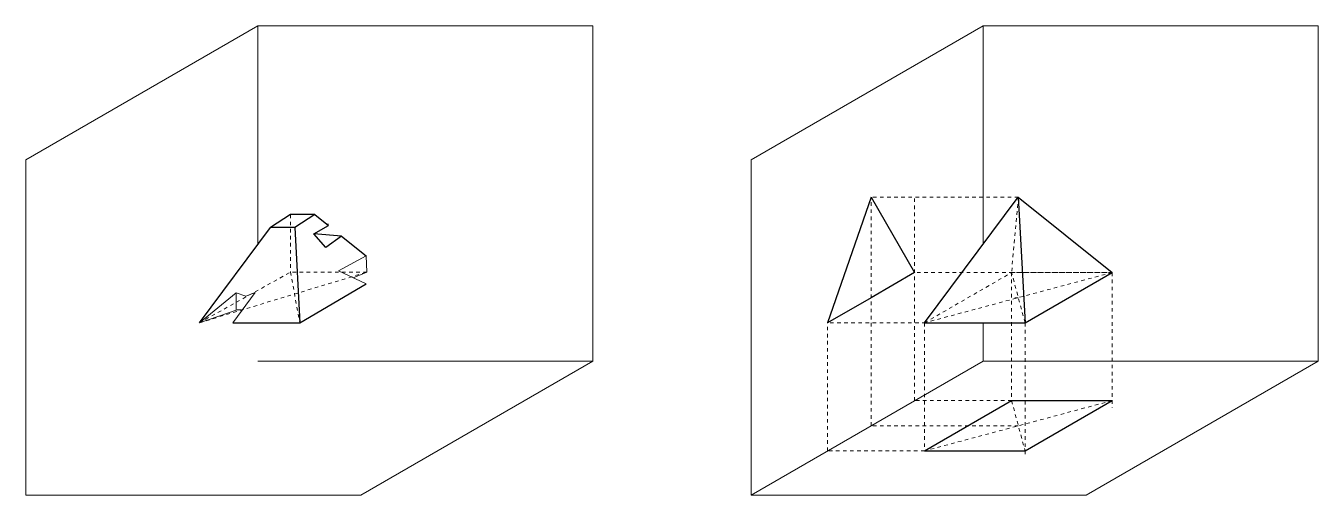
# Model space of a CAD drawing. Header units: centimetres. Extents: x 2035.9 to 2074.5, y 399.1 to 413.1.
import ezdxf

# ---------------------------------------------------------------- set-up
doc = ezdxf.new("R2010")
doc.units = ezdxf.units.CM
doc.header["$LTSCALE"] = 0.508
doc.linetypes.add('STYLE_01', pattern=[0.41664, 0.20828, -0.20836])
doc.layers.add('COTAS', color=50, linetype='Continuous', lineweight=5)

msp = doc.modelspace()

# ---------------------------------------------------------------- linework, layer by layer
at = {"layer": 'COTAS', "color": 3, "linetype": 'Continuous', "lineweight": 5}
for p, q in [((2042.837, 413.133), (2035.909, 409.133)), ((2042.837, 406.618), (2042.837, 413.133)), ((2042.837, 413.133), (2052.837, 413.133)), ((2052.837, 403.133), (2052.837, 413.133)), ((2064.484, 413.133), (2057.556, 409.133)), ((2064.484, 413.133), (2074.484, 413.133)), ((2064.484, 406.618), (2064.484, 413.133)), ((2074.484, 403.133), (2074.484, 413.133)), ((2035.909, 409.133), (2035.909, 399.133)), ((2057.556, 409.133), (2057.556, 399.133)), ((2064.484, 403.133), (2064.484, 404.274)), ((2045.909, 399.133), (2052.837, 403.133)), ((2067.556, 399.133), (2074.484, 403.133)), ((2035.909, 399.133), (2045.909, 399.133)), ((2057.556, 399.133), (2067.556, 399.133))]:
    msp.add_line(p, q, dxfattribs=at)
at = {"layer": 'COTAS', "color": 4, "linetype": 'Continuous', "lineweight": 30}
for p, q in [((2061.14, 408.024), (2059.841, 404.274)), ((2061.14, 408.024), (2062.439, 405.774)), ((2062.735, 404.274), (2065.534, 408.024)), ((2065.534, 408.024), (2065.735, 404.274)), ((2065.534, 408.024), (2068.333, 405.774)), ((2043.808, 407.502), (2043.208, 407.114)), ((2044.536, 407.502), (2043.808, 407.502)), ((2044.536, 407.502), (2043.936, 407.114)), ((2044.536, 407.502), (2044.942, 407.176)), ((2041.088, 404.274), (2043.208, 407.114)), ((2043.936, 407.114), (2043.208, 407.114)), ((2043.936, 407.114), (2044.088, 404.274)), ((2044.501, 406.925), (2044.942, 407.176)), ((2044.865, 406.519), (2044.501, 406.925)), ((2045.335, 406.86), (2044.501, 406.925)), ((2045.335, 406.86), (2044.865, 406.519)), ((2045.335, 406.86), (2046.071, 406.269)), ((2044.088, 404.274), (2046.067, 405.438)), ((2062.439, 405.774), (2061.14, 405.024)), ((2065.735, 404.274), (2068.333, 405.774)), ((2061.14, 405.024), (2059.841, 404.274)), ((2042.088, 404.274), (2044.088, 404.274)), ((2062.735, 404.274), (2065.735, 404.274)), ((2062.735, 400.452), (2065.333, 401.952)), ((2065.333, 401.952), (2068.333, 401.952)), ((2065.735, 400.452), (2068.333, 401.952)), ((2062.735, 400.452), (2065.735, 400.452))]:
    msp.add_line(p, q, dxfattribs=at)
at = {"layer": 'COTAS', "color": 0, "linetype": 'STYLE_01', "lineweight": 20}
for p, q in [((2061.14, 401.202), (2061.14, 408.024)), ((2065.534, 408.024), (2061.14, 408.024)), ((2062.439, 401.952), (2062.439, 408.024)), ((2065.333, 405.774), (2065.333, 401.916)), ((2068.333, 405.774), (2068.333, 401.75)), ((2065.534, 405.024), (2065.333, 405.024)), ((2059.841, 400.452), (2059.841, 404.274)), ((2065.735, 404.274), (2059.841, 404.274)), ((2062.735, 404.274), (2062.735, 400.452)), ((2065.735, 404.274), (2065.735, 400.319)), ((2065.333, 401.952), (2062.439, 401.952)), ((2068.333, 401.952), (2062.735, 400.452)), ((2065.333, 401.952), (2065.735, 400.452)), ((2065.534, 401.202), (2061.14, 401.202)), ((2062.735, 400.452), (2059.841, 400.452))]:
    msp.add_line(p, q, dxfattribs=at)
at = {"layer": 'COTAS', "color": 4, "linetype": 'STYLE_01', "lineweight": 15}
for p in [(2043.808, 407.502), (2041.088, 404.274), (2046.09, 405.785)]:
    msp.add_line(p, (2043.808, 405.785), dxfattribs=at)
at = {"layer": 'COTAS', "color": 0, "linetype": 'Continuous', "lineweight": 15}
for p, q in [((2041.088, 404.274), (2043.208, 407.114)), ((2043.936, 407.114), (2043.971, 406.616)), ((2044.892, 407.217), (2044.943, 407.217)), ((2043.962, 406.618), (2043.971, 406.623)), ((2043.962, 406.618), (2043.971, 406.618)), ((2046.071, 406.269), (2045.244, 405.823)), ((2046.071, 406.269), (2046.09, 405.785)), ((2045.244, 405.823), (2046.067, 405.438)), ((2046.09, 405.785), (2045.679, 405.62)), ((2042.191, 405.173), (2041.088, 404.274)), ((2042.088, 404.274), (2042.753, 405.175)), ((2042.471, 405.073), (2042.191, 405.173)), ((2042.191, 405.173), (2042.191, 404.651)), ((2042.471, 405.073), (2042.753, 405.175)), ((2042.219, 404.661), (2041.088, 404.274)), ((2042.219, 404.661), (2042.343, 404.661)), ((2042.088, 404.274), (2042.088, 404.274))]:
    msp.add_line(p, q, dxfattribs=at)
at = {"layer": 'COTAS', "color": 0, "linetype": 'STYLE_01', "lineweight": 15}
for p, q in [((2041.088, 404.274), (2046.09, 405.785)), ((2043.808, 405.785), (2044.088, 404.274))]:
    msp.add_line(p, q, dxfattribs=at)
at = {"layer": 'COTAS', "color": 0, "linetype": 'STYLE_01', "lineweight": 18}
msp.add_line((2068.333, 405.774), (2062.439, 405.774), dxfattribs=at)
at = {"layer": 'COTAS', "color": 0, "linetype": 'STYLE_01', "lineweight": 5}
for p, q in [((2068.333, 405.774), (2062.735, 404.274)), ((2065.735, 404.274), (2065.333, 405.774))]:
    msp.add_line(p, q, dxfattribs=at)
at = {"layer": 'COTAS', "color": 4, "linetype": 'STYLE_01', "lineweight": 20}
msp.add_line((2062.735, 404.274), (2065.333, 405.774), dxfattribs=at)
at = {"layer": 'COTAS', "color": 4, "linetype": 'STYLE_01', "lineweight": 5}
msp.add_line((2065.333, 405.774), (2068.333, 405.774), dxfattribs=at)
at = {"layer": 'COTAS', "color": 1, "linetype": 'Continuous', "lineweight": 5}
for p, q in [((2042.837, 403.133), (2052.837, 403.133)), ((2057.556, 399.133), (2064.484, 403.133)), ((2064.484, 403.133), (2074.484, 403.133))]:
    msp.add_line(p, q, dxfattribs=at)
at = {"layer": 'COTAS', "color": 4, "linetype": 'STYLE_01', "lineweight": 5, "flags": 128}
msp.add_lwpolyline([(2065.534, 408.024), (2065.333, 405.774)], dxfattribs=at)

doc.saveas('drawing.dxf')
